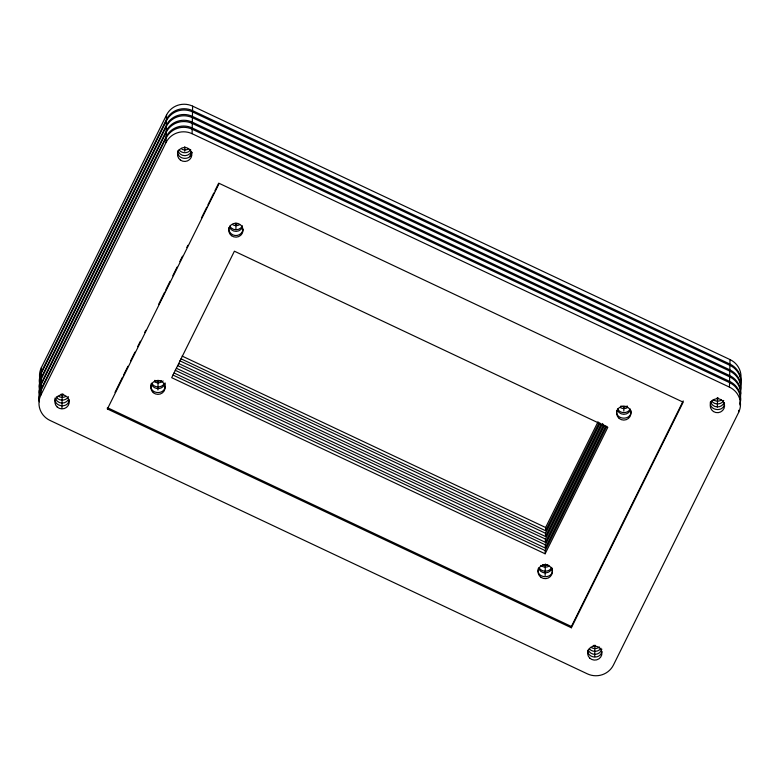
<?xml version="1.0" encoding="UTF-8"?>
<svg xmlns="http://www.w3.org/2000/svg" width="780" height="780" viewBox="0 0 780 780"><rect width="100%" height="100%" fill="white"/><g stroke="black" fill="none" stroke-linecap="round" stroke-linejoin="round"><path stroke-width="1.17" d="M630.923 410.475C632.56 420.839 614.855 420.625 616.736 410.309M738.601 410.309L738.562 412.552L613.45 665.018A19.529 19.032 1.1 0 1 587.379 673.861L50.008 420.43A19.529 19.032 1.1 0 1 40.911 395.011L40.999 390.517L166.101 138.06A19.529 19.032 1.1 0 1 192.182 129.217L729.553 382.639A19.529 19.032 1.1 0 1 739.85 404.966M39.332 400.569A19.529 19.032 1.1 0 1 41.018 389.24L41.106 384.755L166.218 132.288A19.529 19.032 1.1 0 1 192.29 123.445L729.661 376.877A19.529 19.032 1.1 0 1 739.966 399.194M39.244 393.149A19.529 19.032 1.1 0 1 41.135 383.468L41.223 378.982L166.325 126.516A19.529 19.032 1.1 0 1 192.397 117.683L729.778 371.104A19.529 19.032 1.1 0 1 740.61 390.994M39.351 387.377A19.529 19.032 1.1 0 1 41.242 377.705L41.33 373.21L166.432 120.754A19.529 19.032 1.1 0 1 192.514 111.91L729.885 365.332A19.529 19.032 1.1 0 1 740.581 386.041M39.468 381.605A19.529 19.032 1.1 0 1 41.35 371.933L41.438 367.448L166.549 114.982A19.529 19.032 1.1 0 1 192.621 106.138L729.992 359.57A19.529 19.032 1.1 0 1 740.688 380.279M61.951 407.891L62.224 393.988M107.396 408.973L107.416 407.686L571.399 626.506L571.379 627.783L107.396 408.973L219.19 183.368L683.173 402.178L571.379 627.783M157.921 389.961L158.096 380.738M40.911 395.011L166.023 142.545L166.101 138.06M41.018 389.24L166.13 136.773L166.218 132.288M41.135 383.468L166.237 131.011L166.325 126.516M41.242 377.705L166.355 125.239L166.432 120.754M41.35 371.933L166.462 119.467L166.549 114.982M184.743 151.271L184.831 146.62M738.562 412.552A19.529 19.032 1.1 0 0 729.466 387.133L192.095 133.702L192.182 129.217M739.879 403.689A19.529 19.032 1.1 0 0 729.573 381.361L192.202 127.939L192.29 123.445M740.688 393.832A19.529 19.032 1.1 0 0 729.69 375.59L192.319 122.167L192.397 117.683M740.63 389.717A19.529 19.032 1.1 0 0 729.797 369.827L192.426 116.395L192.514 111.91M740.6 384.764A19.529 19.032 1.1 0 0 729.904 364.055L192.533 110.623L192.621 106.138M235.911 228.989L236.018 223.216M545.123 553.79L607.805 427.313L234.4 251.199L171.707 377.686L545.123 553.79L545.191 550.582L606.791 426.29M174.028 372.957L545.24 548.018L545.298 544.82L604.198 425.968M176.339 368.228L545.347 542.256L545.405 539.048L602.687 423.472M178.649 363.5L545.454 536.484L545.522 533.276L600.093 423.15M180.97 358.771L545.571 530.712L545.63 527.514L598.045 421.746M545.132 575.523L545.347 563.989M594.721 656.672L594.945 645.128M623.825 411.079L623.912 406.448M717.376 407.014L717.551 397.771M729.466 387.133L729.553 382.639M729.573 381.361L729.661 376.877M729.69 375.59L729.778 371.104M729.797 369.827L729.885 365.332M729.904 364.055L729.992 359.57M150.91 385.72C150.335 394.729 165.526 394.846 165.097 385.827M150.95 384.628L151.271 383.584M601.838 651.475C600.756 659.412 587.847 658.593 587.672 650.588M69.215 399.877C68.347 409.003 53.518 406.897 55.029 398.044M710.375 401.944C708.923 410.904 723.879 412.591 724.532 403.582M191.831 152.168C191.393 161.382 176.426 159.822 177.626 150.862M538.385 568.24C535.207 578.945 554.375 579.832 552.298 568.825M191.87 152.373L189.628 156.624M114.982 392.428L122.538 377.169M123.62 374.995L127.939 366.269M130.64 360.818L134.959 352.102M137.66 346.651L140.361 341.201M144.68 332.485L145.762 330.31M158.73 304.151L164.668 292.159M165.75 289.985L170.069 281.258M172.77 275.808L177.089 267.091M179.79 261.641L182.491 256.191M186.81 247.474L187.892 245.3M201.396 218.049L206.797 207.149M207.87 204.974L213.817 192.982M214.9 190.798L218.673 183.173M545.571 530.712L599.069 422.77M545.454 536.484L601.117 424.174M545.347 542.256L603.71 424.495M545.24 548.018L605.758 425.899M571.399 626.506L683.192 400.901M723.723 400.462C721.373 405.005 714.256 405.083 711.535 400.832M178.942 149.711C181.555 153.679 188.38 153.865 190.691 149.477M551.811 567.343C549.461 572.383 541.564 572.52 539.019 567.596M630.289 408.964C627.773 413.917 619.895 413.819 617.497 408.817M164.385 383.409C161.811 388.206 154.04 388.069 151.72 383.116M68.465 396.708C65.988 401.125 58.87 401.359 56.287 396.971M600.98 648.268C598.416 652.158 592.322 652.441 589.378 648.853M627.413 406.078L625.082 406.868L620.704 406.146M547.969 564.993L544.859 565.5L542.519 564.876M161.255 380.581L157.248 381.166L154.732 380.348M718.458 398.131L716.879 398.161M63.619 394.329L60.879 394.3M593.209 645.44L595.442 645.674M182.13 356.08L545.63 527.514M179.819 360.818L545.522 533.276M177.499 365.547L545.405 539.048M175.188 370.276L545.298 544.82M172.877 375.005L545.191 550.582M164.765 383.692L165.067 384.54M228.823 227.672L228.871 229.778A7.156 6.981 1.1 0 0 243.009 229.495M39.907 379.587A19.529 19.032 1.1 0 1 41.438 367.448M166.462 119.467A19.529 19.032 1.1 0 1 192.533 110.623M39.439 382.892A19.529 19.032 1.1 0 1 41.33 373.21M166.355 125.239A19.529 19.032 1.1 0 1 192.426 116.395M599.527 647.01A7.176 7 1.1 0 1 591.103 647.439M237.403 223.88A7.156 6.981 1.1 0 1 235.17 223.928M163.088 380.962A7.176 7 1.1 0 1 154.703 381.956M601.838 649.155A7.176 7 1.1 0 1 588.198 649.847M724.21 402.441A7.176 7 1.1 0 1 710.57 401.71M191.324 151.593A7.176 7 1.1 0 1 178.542 152.12M68.406 399.594A7.176 7 1.1 0 1 55.633 398.97M39.332 388.664A19.529 19.032 1.1 0 1 41.223 378.982M740.2 397.108A19.529 19.032 1.1 0 1 739.742 398.707M166.237 131.011A19.529 19.032 1.1 0 1 192.319 122.167M721.519 400.023A7.176 7 1.1 0 1 713.096 399.575M188.438 149.009A7.176 7 1.1 0 1 181.925 149.282M65.237 396.727A7.176 7 1.1 0 1 58.724 396.406M549.149 566.114A7.176 7 1.1 0 1 540.735 565.422M627.198 407.823A7.176 7 1.1 0 1 620.675 407.745M239.499 224.786A7.176 7 1.1 0 1 232.986 224.913M39.215 394.427A19.529 19.032 1.1 0 1 41.106 384.755M166.13 136.773A19.529 19.032 1.1 0 1 192.202 127.939M242.473 225.82A7.156 6.981 1.1 0 1 229.72 226.073M165.126 382.951A7.176 7 1.1 0 1 151.573 384.55M551.938 568.61A7.176 7 1.1 0 1 539.175 569.517M630.259 410.572A7.176 7 1.1 0 1 617.467 410.416M242.463 227.428A7.176 7 1.1 0 1 229.671 227.682M39.302 401.846A19.529 19.032 1.1 0 1 40.999 390.517M166.023 142.545A19.529 19.032 1.1 0 1 192.095 133.702M589.709 658.057A7.176 7 1.1 0 0 601.721 654.927A7.176 7 1.1 0 0 592.927 646.347A7.176 7 1.1 0 0 589.709 658.057M713.476 411.548A7.176 7 1.1 0 0 724.571 406.068A7.176 7 1.1 0 0 714.149 399.438A7.176 7 1.1 0 0 713.476 411.548M153.26 392.652A7.176 7 1.1 0 0 165.019 388.723A7.176 7 1.1 0 0 155.639 380.757A7.176 7 1.1 0 0 153.26 392.652M541.115 577.414A7.176 7 1.1 0 0 552.357 572.247A7.176 7 1.1 0 0 542.139 565.334A7.176 7 1.1 0 0 541.115 577.414M619.203 418.47A7.176 7 1.1 0 0 630.864 414.268A7.176 7 1.1 0 0 621.289 406.526A7.176 7 1.1 0 0 619.203 418.47M231.484 235.677A7.176 7 1.1 0 0 242.999 231.104A7.176 7 1.1 0 0 233.171 223.675A7.176 7 1.1 0 0 231.484 235.677M180.404 160.076A7.176 7 1.1 0 0 191.812 155.259A7.176 7 1.1 0 0 181.818 148.034A7.176 7 1.1 0 0 180.404 160.076M57.281 407.092A7.176 7 1.1 0 0 69.098 403.319A7.176 7 1.1 0 0 59.836 395.226A7.176 7 1.1 0 0 57.281 407.092"/></g></svg>
